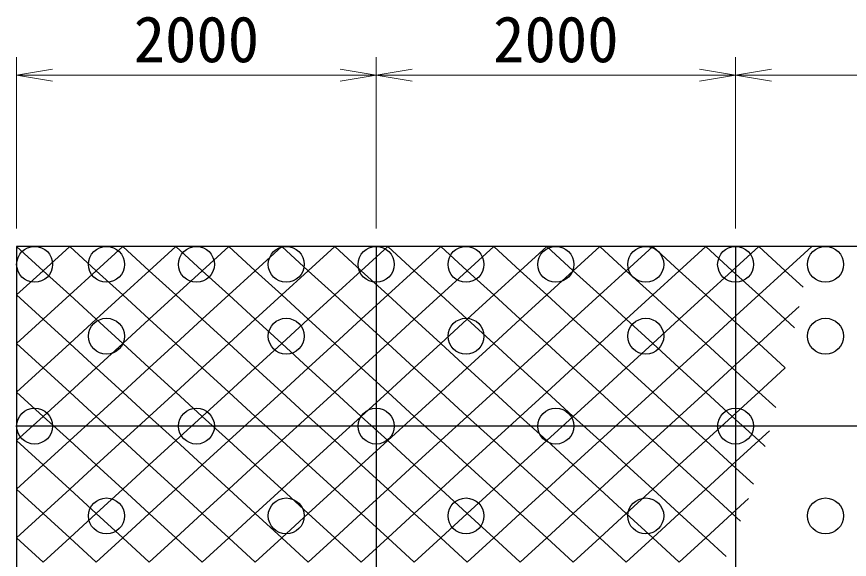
# Model space of a CAD drawing. Units: millimetres, scale not verified. Extents: x 690 to 40690, y 684 to 28809.
# Drawn here: x 26210 to 30842, y 17858 to 20878 of the extents above; entities that cross this region are included whole.
import ezdxf
from ezdxf.enums import TextEntityAlignment as Align

# ---------------------------------------------------------------- set-up
doc = ezdxf.new("R2010")
doc.units = ezdxf.units.MM
doc.header["$LTSCALE"] = 100
doc.layers.add('C-STR', color=1, linetype='Continuous', lineweight=25)
doc.layers.add('C-STR-DIM', color=1, linetype='Continuous', lineweight=13)
doc.styles.add('ＭＳ ゴシック', font='')
doc.styles.get('ＭＳ ゴシック').set_extended_font_data('MS Gothic')

msp = doc.modelspace()

# ---------------------------------------------------------------- linework, layer by layer
at = {"layer": 'C-STR', "color": 7}
for p, q in [((36209.7, 19599.7), (26209.7, 19599.7)), ((26209.7, 19599.7), (26209.7, 9599.7)), ((28209.7, 19599.7), (28209.7, 9599.7)), ((30209.7, 19599.7), (30209.7, 9599.7)), ((36209.7, 18599.7), (26209.7, 18599.7))]:
    msp.add_line(p, q, dxfattribs=at)
at = {"layer": 'C-STR'}
for p, q in [((26209.7, 19599.7), (26357.2, 19464.5)), ((26357.2, 19464.5), (26504.7, 19599.7)), ((26504.7, 19599.7), (26652.1, 19464.5)), ((26652.1, 19464.5), (26799.6, 19599.7)), ((26799.6, 19599.7), (26947, 19464.5)), ((26947, 19464.5), (27094.5, 19599.7)), ((27094.5, 19599.7), (27241.9, 19464.5)), ((27241.9, 19464.5), (27389.4, 19599.7)), ((27389.4, 19599.7), (27536.8, 19464.5)), ((27536.8, 19464.5), (27684.3, 19599.7)), ((27684.3, 19599.7), (27831.8, 19464.5)), ((27831.8, 19464.5), (27979.2, 19599.7)), ((27979.2, 19599.7), (28126.7, 19464.5)), ((28126.7, 19464.5), (28274.1, 19599.7)), ((28274.1, 19599.7), (28421.6, 19464.5)), ((28421.6, 19464.5), (28569, 19599.7)), ((28569, 19599.7), (28716.5, 19464.5)), ((28716.5, 19464.5), (28863.9, 19599.7)), ((28863.9, 19599.7), (29011.4, 19464.5)), ((29011.4, 19464.5), (29158.9, 19599.7)), ((29158.9, 19599.7), (29306.3, 19464.5)), ((29306.3, 19464.5), (29453.8, 19599.7)), ((29453.8, 19599.7), (29601.2, 19464.5)), ((29601.2, 19464.5), (29748.7, 19599.7)), ((29748.7, 19599.7), (29896.1, 19464.5)), ((29896.1, 19464.5), (30043.6, 19599.7)), ((30043.6, 19599.7), (30191, 19464.5)), ((30191, 19464.5), (30338.5, 19599.7)), ((30338.5, 19599.7), (30486, 19464.5)), ((30486, 19464.5), (30633.4, 19599.7)), ((26209.7, 19329.4), (26357.2, 19464.5)), ((26357.2, 19464.5), (26504.7, 19329.4)), ((26504.7, 19329.4), (26652.1, 19464.5)), ((26652.1, 19464.5), (26799.6, 19329.4)), ((26799.6, 19329.4), (26947, 19464.5)), ((26947, 19464.5), (27094.5, 19329.4)), ((27094.5, 19329.4), (27241.9, 19464.5)), ((27241.9, 19464.5), (27389.4, 19329.4)), ((27389.4, 19329.4), (27536.8, 19464.5)), ((27536.8, 19464.5), (27684.3, 19329.4)), ((27684.3, 19329.4), (27831.8, 19464.5)), ((27831.8, 19464.5), (27979.2, 19329.4)), ((27979.2, 19329.4), (28126.7, 19464.5)), ((28126.7, 19464.5), (28274.1, 19329.4)), ((28274.1, 19329.4), (28421.6, 19464.5)), ((28421.6, 19464.5), (28569, 19329.4)), ((28569, 19329.4), (28716.5, 19464.5)), ((28716.5, 19464.5), (28863.9, 19329.4)), ((28863.9, 19329.4), (29011.4, 19464.5)), ((29011.4, 19464.5), (29158.9, 19329.4)), ((29158.9, 19329.4), (29306.3, 19464.5)), ((29306.3, 19464.5), (29453.8, 19329.4)), ((29453.8, 19329.4), (29601.2, 19464.5)), ((29601.2, 19464.5), (29748.7, 19329.4)), ((29748.7, 19329.4), (29896.1, 19464.5)), ((29896.1, 19464.5), (30043.6, 19329.4)), ((30043.6, 19329.4), (30191, 19464.5)), ((30191, 19464.5), (30338.5, 19329.4)), ((30338.5, 19329.4), (30486, 19464.5)), ((30486, 19464.5), (30586.3, 19372.6)), ((26209.7, 19329.4), (26357.2, 19194.3)), ((26357.2, 19194.3), (26504.7, 19329.4)), ((26504.7, 19329.4), (26652.1, 19194.3)), ((26652.1, 19194.3), (26799.6, 19329.4)), ((26799.6, 19329.4), (26947, 19194.3)), ((26947, 19194.3), (27094.5, 19329.4)), ((27094.5, 19329.4), (27241.9, 19194.3)), ((27241.9, 19194.3), (27389.4, 19329.4)), ((27389.4, 19329.4), (27536.8, 19194.3)), ((27536.8, 19194.3), (27684.3, 19329.4)), ((27684.3, 19329.4), (27831.8, 19194.3)), ((27831.8, 19194.3), (27979.2, 19329.4)), ((27979.2, 19329.4), (28126.7, 19194.3)), ((28126.7, 19194.3), (28274.1, 19329.4)), ((28274.1, 19329.4), (28421.6, 19194.3)), ((28421.6, 19194.3), (28569, 19329.4)), ((28569, 19329.4), (28716.5, 19194.3)), ((28716.5, 19194.3), (28863.9, 19329.4)), ((28863.9, 19329.4), (29011.4, 19194.3)), ((29011.4, 19194.3), (29158.9, 19329.4)), ((29158.9, 19329.4), (29306.3, 19194.3)), ((29306.3, 19194.3), (29453.8, 19329.4)), ((29453.8, 19329.4), (29601.2, 19194.3)), ((29601.2, 19194.3), (29748.7, 19329.4)), ((29748.7, 19329.4), (29896.1, 19194.3)), ((29896.1, 19194.3), (30043.6, 19329.4)), ((30043.6, 19329.4), (30191, 19194.3)), ((30191, 19194.3), (30338.5, 19329.4)), ((30338.5, 19329.4), (30486, 19194.3)), ((30486, 19194.3), (30563.7, 19265.6)), ((26209.7, 19059.2), (26357.2, 19194.3)), ((26357.2, 19194.3), (26504.7, 19059.2)), ((26504.7, 19059.2), (26652.1, 19194.3)), ((26652.1, 19194.3), (26799.6, 19059.2)), ((26799.6, 19059.2), (26947, 19194.3)), ((26947, 19194.3), (27094.5, 19059.2)), ((27094.5, 19059.2), (27241.9, 19194.3)), ((27241.9, 19194.3), (27389.4, 19059.2)), ((27389.4, 19059.2), (27536.8, 19194.3)), ((27536.8, 19194.3), (27684.3, 19059.2)), ((27684.3, 19059.2), (27831.8, 19194.3)), ((27831.8, 19194.3), (27979.2, 19059.2)), ((27979.2, 19059.2), (28126.7, 19194.3)), ((28126.7, 19194.3), (28274.1, 19059.2)), ((28274.1, 19059.2), (28421.6, 19194.3)), ((28421.6, 19194.3), (28569, 19059.2)), ((28569, 19059.2), (28716.5, 19194.3)), ((28716.5, 19194.3), (28863.9, 19059.2)), ((28863.9, 19059.2), (29011.4, 19194.3)), ((29011.4, 19194.3), (29158.9, 19059.2)), ((29158.9, 19059.2), (29306.3, 19194.3)), ((29306.3, 19194.3), (29453.8, 19059.2)), ((29453.8, 19059.2), (29601.2, 19194.3)), ((29601.2, 19194.3), (29748.7, 19059.2)), ((29748.7, 19059.2), (29896.1, 19194.3)), ((29896.1, 19194.3), (30043.6, 19059.2)), ((30043.6, 19059.2), (30191, 19194.3)), ((30191, 19194.3), (30338.5, 19059.2)), ((30338.5, 19059.2), (30486, 19194.3)), ((30486, 19194.3), (30538, 19146.6)), ((26209.7, 19059.2), (26357.2, 18924.1)), ((26357.2, 18924.1), (26504.7, 19059.2)), ((26504.7, 19059.2), (26652.1, 18924.1)), ((26652.1, 18924.1), (26799.6, 19059.2)), ((26799.6, 19059.2), (26947, 18924.1)), ((26947, 18924.1), (27094.5, 19059.2)), ((27094.5, 19059.2), (27241.9, 18924.1)), ((27241.9, 18924.1), (27389.4, 19059.2)), ((27389.4, 19059.2), (27536.8, 18924.1)), ((27536.8, 18924.1), (27684.3, 19059.2)), ((27684.3, 19059.2), (27831.8, 18924.1)), ((27831.8, 18924.1), (27979.2, 19059.2)), ((27979.2, 19059.2), (28126.7, 18924.1)), ((28126.7, 18924.1), (28274.1, 19059.2)), ((28274.1, 19059.2), (28421.6, 18924.1)), ((28421.6, 18924.1), (28569, 19059.2)), ((28569, 19059.2), (28716.5, 18924.1)), ((28716.5, 18924.1), (28863.9, 19059.2)), ((28863.9, 19059.2), (29011.4, 18924.1)), ((29011.4, 18924.1), (29158.9, 19059.2)), ((29158.9, 19059.2), (29306.3, 18924.1)), ((29306.3, 18924.1), (29453.8, 19059.2)), ((29453.8, 19059.2), (29601.2, 18924.1)), ((29601.2, 18924.1), (29748.7, 19059.2)), ((29748.7, 19059.2), (29896.1, 18924.1)), ((29896.1, 18924.1), (30043.6, 19059.2)), ((30043.6, 19059.2), (30191, 18924.1)), ((30191, 18924.1), (30338.5, 19059.2)), ((30338.5, 19059.2), (30486, 18924.1)), ((26209.7, 18788.9), (26357.2, 18924.1)), ((26357.2, 18924.1), (26504.7, 18788.9)), ((26504.7, 18788.9), (26652.1, 18924.1)), ((26652.1, 18924.1), (26799.6, 18788.9)), ((26799.6, 18788.9), (26947, 18924.1)), ((26947, 18924.1), (27094.5, 18788.9)), ((27094.5, 18788.9), (27241.9, 18924.1)), ((27241.9, 18924.1), (27389.4, 18788.9)), ((27389.4, 18788.9), (27536.8, 18924.1)), ((27536.8, 18924.1), (27684.3, 18788.9)), ((27684.3, 18788.9), (27831.8, 18924.1)), ((27831.8, 18924.1), (27979.2, 18788.9)), ((27979.2, 18788.9), (28126.7, 18924.1)), ((28126.7, 18924.1), (28274.1, 18788.9)), ((28274.1, 18788.9), (28421.6, 18924.1)), ((28421.6, 18924.1), (28569, 18788.9)), ((28569, 18788.9), (28716.5, 18924.1)), ((28716.5, 18924.1), (28863.9, 18788.9)), ((28863.9, 18788.9), (29011.4, 18924.1)), ((29011.4, 18924.1), (29158.9, 18788.9)), ((29158.9, 18788.9), (29306.3, 18924.1)), ((29306.3, 18924.1), (29453.8, 18788.9)), ((29453.8, 18788.9), (29601.2, 18924.1)), ((29601.2, 18924.1), (29748.7, 18788.9)), ((29748.7, 18788.9), (29896.1, 18924.1)), ((29896.1, 18924.1), (30043.6, 18788.9)), ((30043.6, 18788.9), (30191, 18924.1)), ((30191, 18924.1), (30338.5, 18788.9)), ((30338.5, 18788.9), (30486, 18924.1)), ((26209.7, 18788.9), (26357.2, 18653.8)), ((26357.2, 18653.8), (26504.7, 18788.9)), ((26504.7, 18788.9), (26652.1, 18653.8)), ((26652.1, 18653.8), (26799.6, 18788.9)), ((26799.6, 18788.9), (26947, 18653.8)), ((26947, 18653.8), (27094.5, 18788.9)), ((27094.5, 18788.9), (27241.9, 18653.8)), ((27241.9, 18653.8), (27389.4, 18788.9)), ((27389.4, 18788.9), (27536.8, 18653.8)), ((27536.8, 18653.8), (27684.3, 18788.9)), ((27684.3, 18788.9), (27831.8, 18653.8)), ((27831.8, 18653.8), (27979.2, 18788.9)), ((27979.2, 18788.9), (28126.7, 18653.8)), ((28126.7, 18653.8), (28274.1, 18788.9)), ((28274.1, 18788.9), (28421.6, 18653.8)), ((28421.6, 18653.8), (28569, 18788.9)), ((28569, 18788.9), (28716.5, 18653.8)), ((28716.5, 18653.8), (28863.9, 18788.9)), ((28863.9, 18788.9), (29011.4, 18653.8)), ((29011.4, 18653.8), (29158.9, 18788.9)), ((29158.9, 18788.9), (29306.3, 18653.8)), ((29306.3, 18653.8), (29453.8, 18788.9)), ((29453.8, 18788.9), (29601.2, 18653.8)), ((29601.2, 18653.8), (29748.7, 18788.9)), ((29748.7, 18788.9), (29896.1, 18653.8)), ((29896.1, 18653.8), (30043.6, 18788.9)), ((30043.6, 18788.9), (30191, 18653.8)), ((30191, 18653.8), (30338.5, 18788.9)), ((30338.5, 18788.9), (30432.7, 18702.6)), ((26209.7, 18518.7), (26357.2, 18653.8)), ((26357.2, 18653.8), (26504.7, 18518.7)), ((26504.7, 18518.7), (26652.1, 18653.8)), ((26652.1, 18653.8), (26799.6, 18518.7)), ((26799.6, 18518.7), (26947, 18653.8)), ((26947, 18653.8), (27094.5, 18518.7)), ((27094.5, 18518.7), (27241.9, 18653.8)), ((27241.9, 18653.8), (27389.4, 18518.7)), ((27389.4, 18518.7), (27536.8, 18653.8)), ((27536.8, 18653.8), (27684.3, 18518.7)), ((27684.3, 18518.7), (27831.8, 18653.8)), ((27831.8, 18653.8), (27979.2, 18518.7)), ((27979.2, 18518.7), (28126.7, 18653.8)), ((28126.7, 18653.8), (28274.1, 18518.7)), ((28274.1, 18518.7), (28421.6, 18653.8)), ((28421.6, 18653.8), (28569, 18518.7)), ((28569, 18518.7), (28716.5, 18653.8)), ((28716.5, 18653.8), (28863.9, 18518.7)), ((28863.9, 18518.7), (29011.4, 18653.8)), ((29011.4, 18653.8), (29158.9, 18518.7)), ((29158.9, 18518.7), (29306.3, 18653.8)), ((29306.3, 18653.8), (29453.8, 18518.7)), ((29453.8, 18518.7), (29601.2, 18653.8)), ((29601.2, 18653.8), (29748.7, 18518.7)), ((29748.7, 18518.7), (29896.1, 18653.8)), ((29896.1, 18653.8), (30043.6, 18518.7)), ((30043.6, 18518.7), (30191, 18653.8)), ((30191, 18653.8), (30338.5, 18518.7)), ((30338.5, 18518.7), (30398.1, 18573.3)), ((26209.7, 18518.7), (26357.2, 18383.6)), ((26357.2, 18383.6), (26504.7, 18518.7)), ((26504.7, 18518.7), (26652.1, 18383.6)), ((26652.1, 18383.6), (26799.6, 18518.7)), ((26799.6, 18518.7), (26947, 18383.6)), ((26947, 18383.6), (27094.5, 18518.7)), ((27094.5, 18518.7), (27241.9, 18383.6)), ((27241.9, 18383.6), (27389.4, 18518.7)), ((27389.4, 18518.7), (27536.8, 18383.6)), ((27536.8, 18383.6), (27684.3, 18518.7)), ((27684.3, 18518.7), (27831.8, 18383.6)), ((27831.8, 18383.6), (27979.2, 18518.7)), ((27979.2, 18518.7), (28126.7, 18383.6)), ((28126.7, 18383.6), (28274.1, 18518.7)), ((28274.1, 18518.7), (28421.6, 18383.6)), ((28421.6, 18383.6), (28569, 18518.7)), ((28569, 18518.7), (28716.5, 18383.6)), ((28716.5, 18383.6), (28863.9, 18518.7)), ((28863.9, 18518.7), (29011.4, 18383.6)), ((29011.4, 18383.6), (29158.9, 18518.7)), ((29158.9, 18518.7), (29306.3, 18383.6)), ((29306.3, 18383.6), (29453.8, 18518.7)), ((29453.8, 18518.7), (29601.2, 18383.6)), ((29601.2, 18383.6), (29748.7, 18518.7)), ((29748.7, 18518.7), (29896.1, 18383.6)), ((29896.1, 18383.6), (30043.6, 18518.7)), ((30043.6, 18518.7), (30191, 18383.6)), ((30191, 18383.6), (30338.5, 18518.7)), ((30338.5, 18518.7), (30373.5, 18486.6)), ((26209.7, 18248.5), (26357.2, 18383.6)), ((26357.2, 18383.6), (26504.7, 18248.5)), ((26504.7, 18248.5), (26652.1, 18383.6)), ((26652.1, 18383.6), (26799.6, 18248.5)), ((26799.6, 18248.5), (26947, 18383.6)), ((26947, 18383.6), (27094.5, 18248.5)), ((27094.5, 18248.5), (27241.9, 18383.6)), ((27241.9, 18383.6), (27389.4, 18248.5)), ((27389.4, 18248.5), (27536.8, 18383.6)), ((27536.8, 18383.6), (27684.3, 18248.5)), ((27684.3, 18248.5), (27831.8, 18383.6)), ((27831.8, 18383.6), (27979.2, 18248.5)), ((27979.2, 18248.5), (28126.7, 18383.6)), ((28126.7, 18383.6), (28274.1, 18248.5)), ((28274.1, 18248.5), (28421.6, 18383.6)), ((28421.6, 18383.6), (28569, 18248.5)), ((28569, 18248.5), (28716.5, 18383.6)), ((28716.5, 18383.6), (28863.9, 18248.5)), ((28863.9, 18248.5), (29011.4, 18383.6)), ((29011.4, 18383.6), (29158.9, 18248.5)), ((29158.9, 18248.5), (29306.3, 18383.6)), ((29306.3, 18383.6), (29453.8, 18248.5)), ((29453.8, 18248.5), (29601.2, 18383.6)), ((29601.2, 18383.6), (29748.7, 18248.5)), ((29748.7, 18248.5), (29896.1, 18383.6)), ((29896.1, 18383.6), (30043.6, 18248.5)), ((30043.6, 18248.5), (30191, 18383.6)), ((30191, 18383.6), (30308.6, 18275.9)), ((26209.7, 18248.5), (26357.2, 18113.4)), ((26357.2, 18113.4), (26504.7, 18248.5)), ((26504.7, 18248.5), (26652.1, 18113.4)), ((26652.1, 18113.4), (26799.6, 18248.5)), ((26799.6, 18248.5), (26947, 18113.4)), ((26947, 18113.4), (27094.5, 18248.5)), ((27094.5, 18248.5), (27241.9, 18113.4)), ((27241.9, 18113.4), (27389.4, 18248.5)), ((27389.4, 18248.5), (27536.8, 18113.4)), ((27536.8, 18113.4), (27684.3, 18248.5)), ((27684.3, 18248.5), (27831.8, 18113.4)), ((27831.8, 18113.4), (27979.2, 18248.5)), ((27979.2, 18248.5), (28126.7, 18113.4)), ((28126.7, 18113.4), (28274.1, 18248.5)), ((28274.1, 18248.5), (28421.6, 18113.4)), ((28421.6, 18113.4), (28569, 18248.5)), ((28569, 18248.5), (28716.5, 18113.4)), ((28716.5, 18113.4), (28863.9, 18248.5)), ((28863.9, 18248.5), (29011.4, 18113.4)), ((29011.4, 18113.4), (29158.9, 18248.5)), ((29158.9, 18248.5), (29306.3, 18113.4)), ((29306.3, 18113.4), (29453.8, 18248.5)), ((29453.8, 18248.5), (29601.2, 18113.4)), ((29601.2, 18113.4), (29748.7, 18248.5)), ((29748.7, 18248.5), (29896.1, 18113.4)), ((29896.1, 18113.4), (30043.6, 18248.5)), ((30043.6, 18248.5), (30191, 18113.4)), ((30191, 18113.4), (30282, 18196.7)), ((26209.7, 17978.2), (26357.2, 18113.4)), ((26357.2, 18113.4), (26504.7, 17978.2)), ((26504.7, 17978.2), (26652.1, 18113.4)), ((26652.1, 18113.4), (26799.6, 17978.2)), ((26799.6, 17978.2), (26947, 18113.4)), ((26947, 18113.4), (27094.5, 17978.2)), ((27094.5, 17978.2), (27241.9, 18113.4)), ((27241.9, 18113.4), (27389.4, 17978.2)), ((27389.4, 17978.2), (27536.8, 18113.4)), ((27536.8, 18113.4), (27684.3, 17978.2)), ((27684.3, 17978.2), (27831.8, 18113.4)), ((27831.8, 18113.4), (27979.2, 17978.2)), ((27979.2, 17978.2), (28126.7, 18113.4)), ((28126.7, 18113.4), (28274.1, 17978.2)), ((28274.1, 17978.2), (28421.6, 18113.4)), ((28421.6, 18113.4), (28569, 17978.2)), ((28569, 17978.2), (28716.5, 18113.4)), ((28716.5, 18113.4), (28863.9, 17978.2)), ((28863.9, 17978.2), (29011.4, 18113.4)), ((29011.4, 18113.4), (29158.9, 17978.2)), ((29158.9, 17978.2), (29306.3, 18113.4)), ((29306.3, 18113.4), (29453.8, 17978.2)), ((29453.8, 17978.2), (29601.2, 18113.4)), ((29601.2, 18113.4), (29748.7, 17978.2)), ((29748.7, 17978.2), (29896.1, 18113.4)), ((29896.1, 18113.4), (30043.6, 17978.2)), ((30043.6, 17978.2), (30191, 18113.4)), ((30191, 18113.4), (30237, 18071.3)), ((26209.7, 17978.2), (26357.2, 17843.1)), ((26357.2, 17843.1), (26504.7, 17978.2)), ((26504.7, 17978.2), (26652.1, 17843.1)), ((26652.1, 17843.1), (26799.6, 17978.2)), ((26799.6, 17978.2), (26947, 17843.1)), ((26947, 17843.1), (27094.5, 17978.2)), ((27094.5, 17978.2), (27241.9, 17843.1)), ((27241.9, 17843.1), (27389.4, 17978.2)), ((27389.4, 17978.2), (27536.8, 17843.1)), ((27536.8, 17843.1), (27684.3, 17978.2)), ((27684.3, 17978.2), (27831.8, 17843.1)), ((27831.8, 17843.1), (27979.2, 17978.2)), ((27979.2, 17978.2), (28126.7, 17843.1)), ((28126.7, 17843.1), (28274.1, 17978.2)), ((28274.1, 17978.2), (28421.6, 17843.1)), ((28421.6, 17843.1), (28569, 17978.2)), ((28569, 17978.2), (28716.5, 17843.1)), ((28716.5, 17843.1), (28863.9, 17978.2)), ((28863.9, 17978.2), (29011.4, 17843.1)), ((29011.4, 17843.1), (29158.9, 17978.2)), ((29158.9, 17978.2), (29306.3, 17843.1)), ((29306.3, 17843.1), (29453.8, 17978.2)), ((29453.8, 17978.2), (29601.2, 17843.1)), ((29601.2, 17843.1), (29748.7, 17978.2)), ((29748.7, 17978.2), (29896.1, 17843.1)), ((29896.1, 17843.1), (30043.6, 17978.2)), ((30043.6, 17978.2), (30157.9, 17873.4))]:
    msp.add_line(p, q, dxfattribs=at)
at = {"layer": 'C-STR', "color": 7}
for centre in [(26309.7, 19499.7), (26709.7, 19499.7), (27209.7, 19499.7), (27709.7, 19499.7), (28209.7, 19499.7), (28709.7, 19499.7), (29209.7, 19499.7), (29709.7, 19499.7), (30209.7, 19499.7), (30709.7, 19499.7), (26709.7, 19099.7), (27709.7, 19099.7), (28709.7, 19099.7), (29709.7, 19099.7), (30709.7, 19099.7), (26309.7, 18599.7), (27209.7, 18599.7), (28209.7, 18599.7), (29209.7, 18599.7), (30209.7, 18599.7), (26709.7, 18099.7), (27709.7, 18099.7), (28709.7, 18099.7), (29709.7, 18099.7), (30709.7, 18099.7)]:
    msp.add_circle(centre, 100, dxfattribs=at)
at = {"layer": 'C-STR-DIM'}
for p, q in [((26209.7, 19699.7), (26209.7, 20652.4)), ((28209.7, 19699.7), (28209.7, 20652.4)), ((28209.7, 19699.7), (28209.7, 20652.4)), ((30209.7, 19699.7), (30209.7, 20652.4)), ((30209.7, 19699.7), (30209.7, 20652.4)), ((26209.7, 20552.4), (28209.7, 20552.4)), ((28209.7, 20552.4), (30209.7, 20552.4)), ((30209.7, 20552.4), (32209.7, 20552.4))]:
    msp.add_line(p, q, dxfattribs=at)
for points in [[(26409.7, 20585.8), (26209.7, 20552.4), (26409.7, 20519.1)], [(28009.7, 20519.1), (28209.7, 20552.4), (28009.7, 20585.8)], [(28409.7, 20585.8), (28209.7, 20552.4), (28409.7, 20519.1)], [(30009.7, 20519.1), (30209.7, 20552.4), (30009.7, 20585.8)], [(30409.7, 20585.8), (30209.7, 20552.4), (30409.7, 20519.1)]]:
    msp.add_lwpolyline(points, dxfattribs=at)

# ---------------------------------------------------------------- texts
at = {"layer": 'C-STR-DIM', "color": 7, "style": 'ＭＳ ゴシック'}
for p in [(27209.7, 20752.4), (29209.7, 20752.4)]:
    msp.add_text('2000', height=256.6, dxfattribs=at).set_placement(p, align=Align.MIDDLE_CENTER)

doc.saveas('drawing.dxf')
